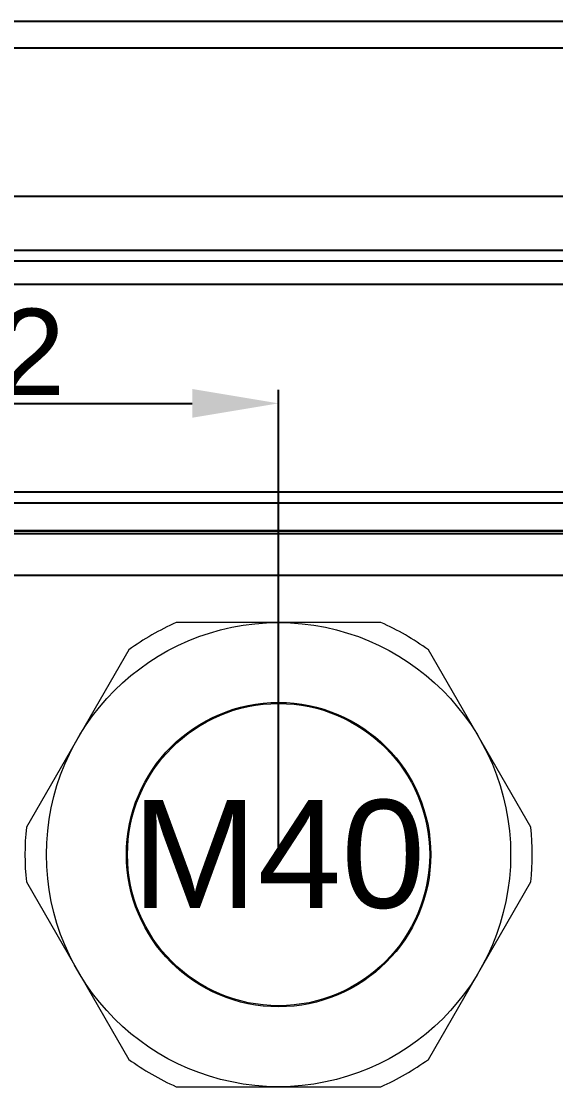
# Model space of a CAD drawing. Header units: millimetres. Extents: x 46697 to 52144, y 25488 to 34806.
# Drawn here: x 51963.9 to 52013.4, y 28289 to 28387.7 of the extents above; entities that cross this region are included whole.
import ezdxf

# ---------------------------------------------------------------- set-up
doc = ezdxf.new("R2010")
doc.units = ezdxf.units.MM
doc.layers.add('000-KOTIRANJE', color=254, linetype='Continuous', lineweight=5)
doc.layers.add('000-PI-Oprema', color=30, linetype='Continuous', lineweight=5)
doc.layers.add('000-PI-NO PLOT', color=6, linetype='Continuous', lineweight=5, plot=False)
doc.layers.add('000-PI-ORMAR', color=51, linetype='Continuous')
doc.styles.get("Standard").update_dxf_attribs({"font": 'arial.ttf'})
doc.dimstyles.new('ISO-25-lb', dxfattribs={"dimtxt": 8, "dimasz": 8, "dimexe": 1.25, "dimexo": 0.625, "dimtad": 1, "dimdec": 1, "dimtxsty": 'Standard', "dimcen": 5, "dimadec": 0, "dimazin": 0, "dimtfac": 1, "dimtdec": 1, "dimtmove": 0, "dimatfit": 3, "dimfxl": 1, "dimarcsym": 0})

# ---------------------------------------------------------------- blocks, each defined once
blk = doc.blocks.new('NSYCRN325150_bottom')
at = {"layer": '000-PI-ORMAR'}
for p, q in [((49561.72, 30888.931), (49801.72, 30888.931)), ((49804.22, 30886.431), (49559.22, 30886.431)), ((49559.22, 30872.731), (49804.22, 30872.731)), ((49577.52, 30867.731), (49786.92, 30867.731)), ((49559.42, 30866.731), (49805.02, 30866.731)), ((49807.22, 30864.531), (49557.22, 30864.531)), ((49608.72, 30845.342), (49755.72, 30845.342)), ((49755.72, 30844.282), (49608.72, 30844.282)), ((49608.22, 30841.471), (49756.22, 30841.471)), ((49608.72, 30841.75), (49755.72, 30841.75)), ((49755.72, 30841.679), (49608.72, 30841.679)), ((49756.22, 30837.591), (49608.22, 30837.591))]:
    blk.add_line(p, q, dxfattribs=at)
blk = doc.blocks.new('2_2411_851_28__01_0_in_2411_851_28__4')
at = {"layer": '000-PI-Oprema'}
for p, q in [((9.487, 21.5), (-9.487, 21.5)), ((-13.876, 18.966), (-23.363, 2.534)), ((23.363, 2.534), (13.876, 18.966)), ((-23.363, -2.534), (-13.876, -18.966)), ((13.876, -18.966), (23.363, -2.534)), ((-9.487, -21.5), (9.487, -21.5))]:
    blk.add_line(p, q, dxfattribs=at)
for radius in [21.5, 14.1, 14]:
    blk.add_circle((0, 0), radius, dxfattribs=at)
for start, end in [(113.80938, 126.19062), (53.80938, 66.19062), (173.80938, 186.19062), (353.80938, 6.19062), (233.80938, 246.19062), (293.80938, 306.19062)]:
    blk.add_arc((0, 0), 23.5, start, end, dxfattribs=at)
blk = doc.blocks.new('*U221')
blk.add_blockref('2_2411_851_28__01_0_in_2411_851_28__4', (0, 0))
blk = doc.blocks.new('*U222')
at = {"layer": '000-PI-Oprema', "color": 0, "linetype": 'ByBlock', "lineweight": -2, "transparency": 16777216}
blk.add_blockref('*U221', (0, 0), dxfattribs=at)
blk = doc.blocks.new('*D334')
at = {"layer": '000-KOTIRANJE', "color": 0, "linetype": 'Continuous', "lineweight": -2, "ltscale": 0.25, "transparency": 16777216}
for p, q in [((51935.707, 28311.098), (51935.707, 28353.534)), ((51987.707, 28311.098), (51987.707, 28353.534)), ((51943.707, 28352.284), (51979.707, 28352.284))]:
    blk.add_line(p, q, dxfattribs=at)
at = {"layer": '000-KOTIRANJE', "color": 0, "ltscale": 0.25, "transparency": 16777216}
for points in [[(51943.707, 28353.617), (51943.707, 28350.951), (51935.707, 28352.284)], [(51979.707, 28353.617), (51979.707, 28350.951), (51987.707, 28352.284)]]:
    blk.add_solid(points, dxfattribs=at)
at = {"layer": 'Defpoints', "color": 0, "ltscale": 0.25, "transparency": 16777216}
for p in [(51987.707, 28352.284), (51935.707, 28310.473), (51987.707, 28310.473)]:
    blk.add_point(p, dxfattribs=at)
at = {"layer": '000-KOTIRANJE', "color": 0, "ltscale": 0.25, "transparency": 16777216, "insert": (51961.707, 28356.993), "char_height": 8, "attachment_point": 5}
blk.add_mtext('52', dxfattribs=at)

msp = doc.modelspace()

# ---------------------------------------------------------------- block references
at = {"layer": '000-PI-Oprema', "color": 7}
msp.add_blockref('*U222', (51987.707, 28310.473), dxfattribs=at)
at = {"layer": '000-PI-ORMAR'}
msp.add_blockref('NSYCRN325150_bottom', (2323.608, -2501.248), dxfattribs=at)

# ---------------------------------------------------------------- texts
at = {"layer": '000-PI-NO PLOT', "ltscale": 0.25, "insert": (51987.707, 28310.473), "char_height": 10, "attachment_point": 5}
msp.add_mtext_dynamic_manual_height_columns('\\pxqc;{\\fArial|b0|i0|c238|p34;M40}', width=52.42654, gutter_width=12.5, heights=[0], dxfattribs=at)

# ---------------------------------------------------------------- dimensions: what is measured, and where the dimension line sits
at = {"layer": '000-KOTIRANJE', "ltscale": 0.25}
dim = msp.add_linear_dim(base=(51987.707, 28352.284), p1=(51935.707, 28310.473), p2=(51987.707, 28310.473), dimstyle='ISO-25-lb', dxfattribs=at)
dim.commit()
dim.dimension.update_dxf_attribs({"geometry": '*D334', "text_midpoint": (51961.707, 28352.284), "dimtype": 160})

doc.saveas('drawing.dxf')
